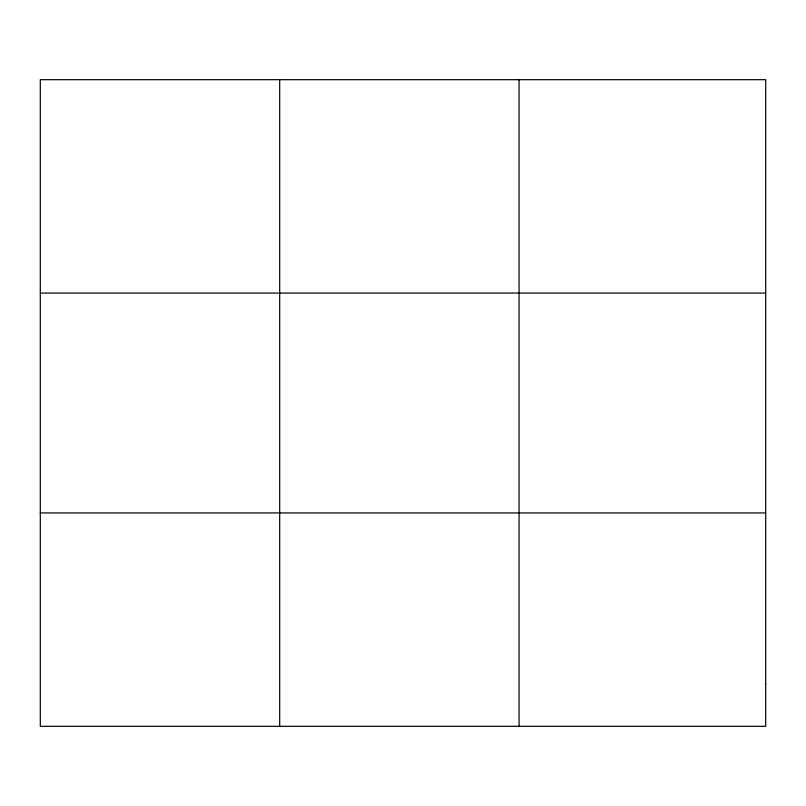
<?xml version="1.0" encoding="UTF-8"?>
<svg xmlns="http://www.w3.org/2000/svg" width="806" height="806" viewBox="0 0 806 806"><rect width="100%" height="100%" fill="white"/><g stroke="black" fill="none" stroke-linecap="round" stroke-linejoin="round"><path stroke-width="1.21" d="M279.682 79.683L279.682 726.317M519.064 79.683L519.064 726.317M40.3 293.072L765.7 293.072M40.3 512.928L765.7 512.928M765.7 683.639L765.7 726.317L40.3 726.317L40.3 79.683L765.7 79.683L765.7 683.639"/></g></svg>
